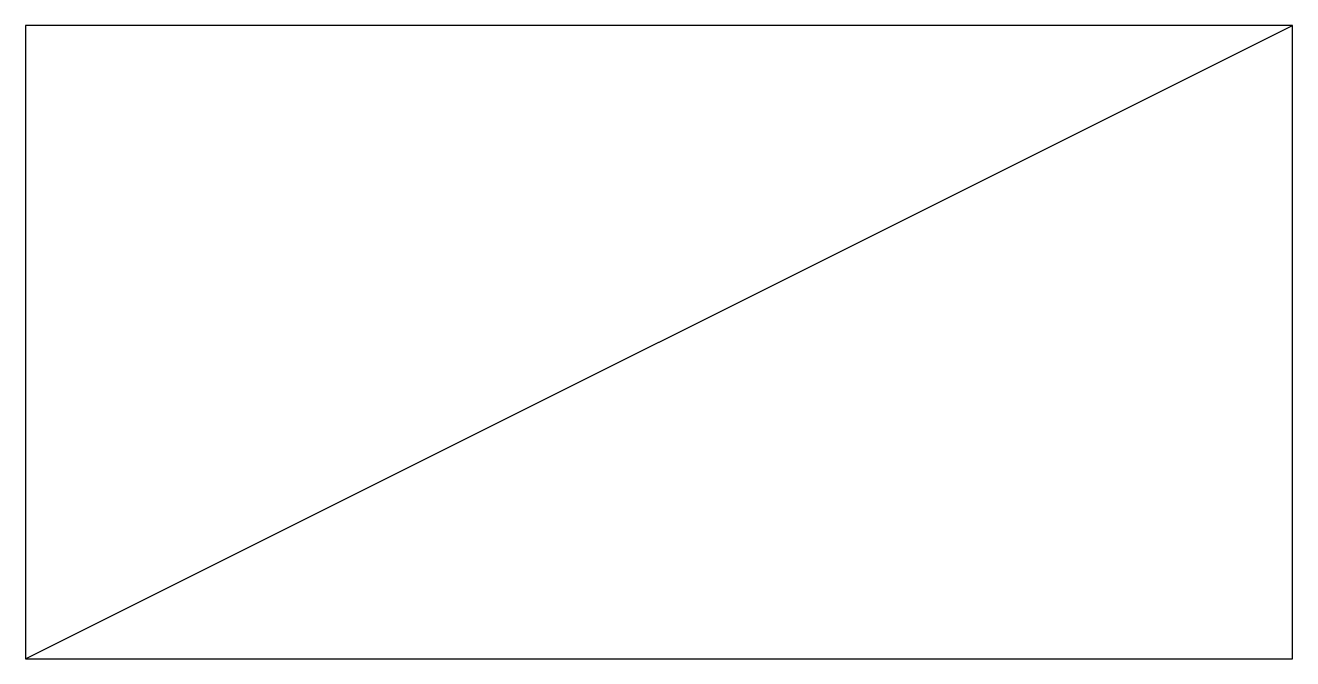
# Model space of a CAD drawing. Header units: metres. Extents: x 0 to 200, y 0 to 100.
import ezdxf

# ---------------------------------------------------------------- set-up
doc = ezdxf.new("R2010")
doc.units = ezdxf.units.M

msp = doc.modelspace()

# ---------------------------------------------------------------- linework, layer by layer
at = {"layer": 'outer limits'}
for p, q in [((200, 100), (0, 100)), ((0, 100), (0, 0)), ((0, 0), (200, 100)), ((200, 0), (200, 100)), ((0, 0), (200, 0))]:
    msp.add_line(p, q, dxfattribs=at)

doc.saveas('drawing.dxf')
